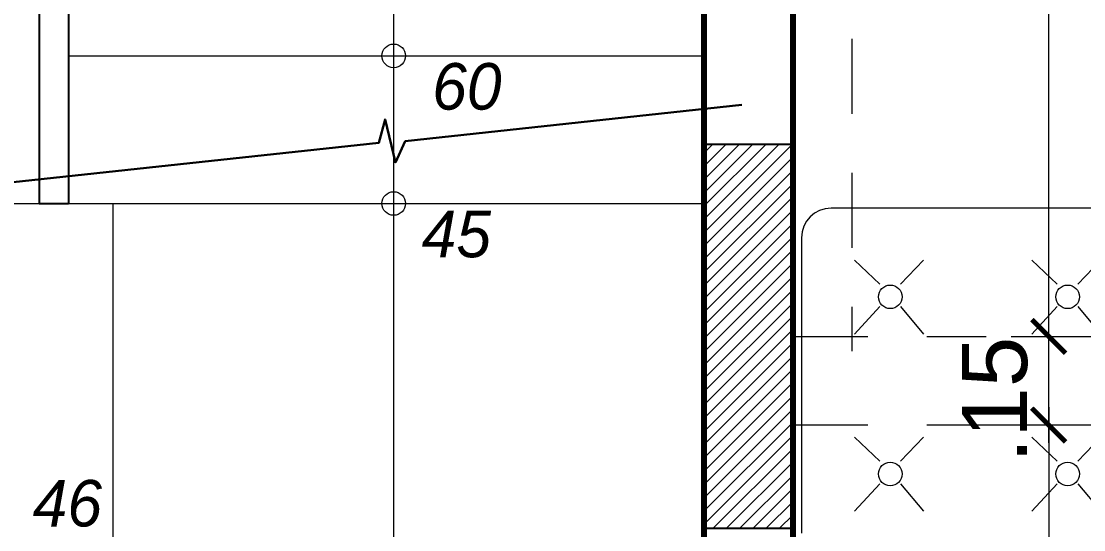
# Model space of a CAD drawing. Header units: millimetres. Extents: x 3790 to 7711, y 1449 to 3132.
# Drawn here: x 3930.178 to 3931.975, y 1481.557 to 1482.418 of the extents above; entities that cross this region are included whole.
import ezdxf

# ---------------------------------------------------------------- set-up
doc = ezdxf.new("R2010")
doc.units = ezdxf.units.MM
doc.header["$PDMODE"] = 3
doc.linetypes.add('DASHDOTX2', pattern=[50.8, 25.4, -12.7, 0, -12.7])
doc.linetypes.add('HIDDEN', pattern=[9.525, 6.35, -3.175])
for name, color, linetype, lineweight in [('cotas', 7, 'Continuous', 5), ('EJES', 20, 'DASHDOTX2', 9), ('MOBILIARIOS', 151, 'Continuous', 5), ('pluma 0.0', 33, 'Continuous', 0), ('pluma 0.5', 41, 'Continuous', 5), ('pluma 1', 1, 'Continuous', 9), ('pluma 2', 2, 'Continuous', 20), ('pluma 2.5', 30, 'Continuous', 25), ('pluma 3', 251, 'Continuous', 30), ('pluma 8', 98, 'Continuous', 80), ('proyecciones', 32, 'HIDDEN', 9), ('TEXTO', 7, 'Continuous', 9), ('TEXTURAS', 35, 'Continuous', 5)]:
    doc.layers.add(name, color=color, linetype=linetype, lineweight=lineweight)
doc.styles.get("Standard").update_dxf_attribs({"font": 'arial.ttf'})
doc.styles.add('TIMES', font='arial.ttf', dxfattribs={"height": 0.11})
doc.dimstyles.new('julio', dxfattribs={"dimtxt": 0.11, "dimasz": 0.057, "dimexe": 0.03, "dimexo": 0.097, "dimgap": 0.0295, "dimtad": 1, "dimzin": 4, "dimdsep": 46, "dimtxsty": 'TIMES', "dimblk": 'ARCHTICK', "dimcen": 0, "dimdle": 0.03, "dimclrd": 256, "dimclre": 256, "dimclrt": 256, "dimadec": 0, "dimazin": 0, "dimtfac": 1, "dimtix": 1, "dimtmove": 2, "dimatfit": 2, "dimldrblk": 'ARCHTICK', "dimfxl": 1, "dimtolj": 1, "dimtzin": 0, "dimlwd": 5, "dimlwe": 5, "dimarcsym": 0})

# ---------------------------------------------------------------- blocks, each defined once
blk = doc.blocks.new('mueble2')
at = {"layer": 'MOBILIARIOS', "linetype": 'Continuous'}
for p, q in [((3892.8619, 1545.8007), (3892.6985, 1545.8007)), ((3893.1985, 1545.8007), (3892.8213, 1545.8007)), ((3892.6485, 1545.7507), (3892.6485, 1545.2507)), ((3892.781, 1545.6722), (3892.7381, 1545.713)), ((3892.8157, 1545.6722), (3892.8545, 1545.713)), ((3893.081, 1545.6722), (3893.0381, 1545.713)), ((3893.1157, 1545.6722), (3893.1545, 1545.713)), ((3892.781, 1545.6342), (3892.7381, 1545.5875)), ((3892.8157, 1545.6342), (3892.8545, 1545.5875)), ((3893.081, 1545.6342), (3893.0381, 1545.5875)), ((3893.1157, 1545.6342), (3893.1545, 1545.5875)), ((3892.781, 1545.3722), (3892.7381, 1545.413)), ((3892.8157, 1545.3722), (3892.8545, 1545.413)), ((3893.081, 1545.3722), (3893.0381, 1545.413)), ((3893.1157, 1545.3722), (3893.1545, 1545.413)), ((3892.781, 1545.3342), (3892.7381, 1545.2875)), ((3892.8157, 1545.3342), (3892.8545, 1545.2875)), ((3893.081, 1545.3342), (3893.0381, 1545.2875)), ((3893.1157, 1545.3342), (3893.1545, 1545.2875))]:
    blk.add_line(p, q, dxfattribs=at)
for centre in [(3892.7985, 1545.6507), (3893.0985, 1545.6507), (3892.7985, 1545.3507), (3893.0985, 1545.3507)]:
    blk.add_circle(centre, 0.02, dxfattribs=at)
blk.add_arc((3892.6985, 1545.7507), 0.05, 90, 180, dxfattribs=at)
blk = doc.blocks.new('_ArchTick')
at = {"color": 0, "linetype": 'ByBlock', "lineweight": 40, "const_width": 0.15}
blk.add_lwpolyline([(-0.5, -0.5), (0.5, 0.5)], dxfattribs=at)
blk = doc.blocks.new('*D514')
at = {"layer": 'cotas', "lineweight": 5, "transparency": 16777216}
for p, q in [((3937.083, 1481.8372), (3937.083, 1480.3292)), ((3922.533, 1480.8622), (3922.533, 1480.3292)), ((3922.503, 1480.3592), (3937.113, 1480.3592))]:
    blk.add_line(p, q, dxfattribs=at)
at = {"layer": 'Defpoints', "color": 0, "transparency": 16777216}
for p in [(3937.083, 1481.9342), (3922.533, 1480.9592), (3937.083, 1480.3592)]:
    blk.add_point(p, dxfattribs=at)
at = {"layer": 'cotas', "lineweight": 5, "transparency": 16777216, "xscale": 0.057, "yscale": 0.057, "zscale": 0.057, "rotation": 180}
blk.add_blockref('_ArchTick', (3922.533, 1480.3592), dxfattribs=at)
at = {"layer": 'cotas', "lineweight": 5, "transparency": 16777216, "xscale": 0.057, "yscale": 0.057, "zscale": 0.057}
blk.add_blockref('_ArchTick', (3937.083, 1480.3592), dxfattribs=at)
at = {"layer": 'cotas', "transparency": 16777216, "insert": (3929.808, 1480.4449), "char_height": 0.11, "attachment_point": 5, "style": 'TIMES'}
blk.add_mtext('\\A1;14.55', dxfattribs=at)
blk = doc.blocks.new('*D572')
at = {"layer": 'cotas', "lineweight": 5, "transparency": 16777216}
for p, q in [((3931.916, 1481.7042), (3931.916, 1481.9142)), ((3931.8524, 1481.8842), (3931.946, 1481.8842)), ((3931.8524, 1481.7342), (3931.946, 1481.7342))]:
    blk.add_line(p, q, dxfattribs=at)
at = {"layer": 'Defpoints', "color": 0, "transparency": 16777216}
for p in [(3931.7554, 1481.8842), (3931.916, 1481.8842), (3931.7554, 1481.7342)]:
    blk.add_point(p, dxfattribs=at)
at = {"layer": 'cotas', "lineweight": 5, "transparency": 16777216, "xscale": 0.057, "yscale": 0.057, "zscale": 0.057}
for p, rotation in [((3931.916, 1481.8842), 90), ((3931.916, 1481.7342), 270)]:
    blk.add_blockref('_ArchTick', p, dxfattribs=dict(at, rotation=rotation))
at = {"layer": 'cotas', "transparency": 16777216, "insert": (3931.8252, 1481.7769), "char_height": 0.11, "attachment_point": 5, "rotation": 90, "style": 'TIMES'}
blk.add_mtext('\\A1;.15', dxfattribs=at)
blk = doc.blocks.new('*D573')
at = {"layer": 'cotas', "lineweight": 5, "transparency": 16777216}
for p, q in [((3931.916, 1481.8542), (3931.916, 1484.4892)), ((3931.68, 1484.4592), (3931.946, 1484.4592)), ((3931.8524, 1481.8842), (3931.946, 1481.8842))]:
    blk.add_line(p, q, dxfattribs=at)
at = {"layer": 'Defpoints', "color": 0, "transparency": 16777216}
for p in [(3931.583, 1484.4592), (3931.916, 1484.4592), (3931.7554, 1481.8842)]:
    blk.add_point(p, dxfattribs=at)
at = {"layer": 'cotas', "lineweight": 5, "transparency": 16777216, "xscale": 0.057, "yscale": 0.057, "zscale": 0.057}
for p, rotation in [((3931.916, 1484.4592), 90), ((3931.916, 1481.8842), 270)]:
    blk.add_blockref('_ArchTick', p, dxfattribs=dict(at, rotation=rotation))
at = {"layer": 'cotas', "transparency": 16777216, "insert": (3931.8303, 1483.1717), "char_height": 0.11, "attachment_point": 5, "rotation": 90, "style": 'TIMES'}
blk.add_mtext('\\A1;2.58', dxfattribs=at)
blk = doc.blocks.new('*D574')
at = {"layer": 'cotas', "lineweight": 5, "transparency": 16777216}
for p, q in [((3931.916, 1481.7642), (3931.916, 1480.9292)), ((3931.7534, 1481.7342), (3931.946, 1481.7342)), ((3931.58, 1480.9592), (3931.946, 1480.9592))]:
    blk.add_line(p, q, dxfattribs=at)
at = {"layer": 'Defpoints', "color": 0, "transparency": 16777216}
for p in [(3931.6564, 1481.7342), (3931.483, 1480.9592), (3931.916, 1480.9592)]:
    blk.add_point(p, dxfattribs=at)
at = {"layer": 'cotas', "lineweight": 5, "transparency": 16777216, "xscale": 0.057, "yscale": 0.057, "zscale": 0.057}
for p, rotation in [((3931.916, 1481.7342), 90), ((3931.916, 1480.9592), 270)]:
    blk.add_blockref('_ArchTick', p, dxfattribs=dict(at, rotation=rotation))
at = {"layer": 'cotas', "transparency": 16777216, "insert": (3931.8252, 1481.1584), "char_height": 0.11, "attachment_point": 5, "rotation": 90, "style": 'TIMES'}
blk.add_mtext('\\A1;.78', dxfattribs=at)

msp = doc.modelspace()

# ---------------------------------------------------------------- hatches: boundary and pattern name
at = {"layer": 'TEXTURAS'}
h = msp.add_hatch(dxfattribs=at)
h.set_pattern_fill('LINE', color=256, scale=0.005, angle=45)
h.set_pattern_definition([(45, (68.669496, -57.590765), (-0.01122532015, 0.01122532015), [])])
h.paths.add_polyline_path([(3931.483, 1482.2092), (3931.333, 1482.2092), (3931.333, 1481.5592), (3931.483, 1481.5592)])

# ---------------------------------------------------------------- linework, layer by layer
at = {"layer": 'EJES', "ltscale": 0.005}
for p, q in [((3931.483, 1481.8842), (3932.083, 1481.8842)), ((3931.483, 1481.7342), (3932.483, 1481.7342))]:
    msp.add_line(p, q, dxfattribs=at)
at = {"layer": 'pluma 0.0'}
msp.add_line((3930.333, 1482.1092), (3930.333, 1481.0592), dxfattribs=at)
at = {"layer": 'pluma 0.5'}
msp.add_line((3930.808, 1481.4842), (3930.808, 1483.4957), dxfattribs=at)
at = {"layer": 'pluma 1'}
for points in [[(3930.258, 1482.3592), (3931.333, 1482.3592)], [(3930.258, 1482.1092), (3931.333, 1482.1092)]]:
    msp.add_lwpolyline(points, dxfattribs=at)
for centre in [(3930.808, 1482.3592), (3930.808, 1482.1092)]:
    msp.add_circle(centre, 0.02, dxfattribs=at)
at = {"layer": 'pluma 2'}
msp.add_line((3930.158, 1482.1092), (3930.208, 1482.1092), dxfattribs=at)
at = {"layer": 'pluma 2.5'}
for p, q in [((3930.208, 1483.3592), (3930.208, 1482.1092)), ((3930.258, 1483.3592), (3930.258, 1482.1092)), ((3930.208, 1482.1092), (3930.258, 1482.1092))]:
    msp.add_line(p, q, dxfattribs=at)
msp.add_lwpolyline([(3931.333, 1481.5592), (3931.483, 1481.5592), (3931.483, 1482.2092), (3931.333, 1482.2092), (3931.333, 1481.5592)], dxfattribs=at)
at = {"layer": 'pluma 3'}
msp.add_lwpolyline([(3930.1437, 1482.1431), (3930.7831, 1482.2122), (3930.7933, 1482.2517), (3930.8108, 1482.1788), (3930.8276, 1482.2149), (3931.3971, 1482.2764)], dxfattribs=at)
at = {"layer": 'pluma 8'}
for p, q in [((3931.333, 1480.9592), (3931.333, 1484.6092)), ((3931.483, 1484.3092), (3931.483, 1480.9592))]:
    msp.add_line(p, q, dxfattribs=at)
at = {"layer": 'proyecciones', "linetype": 'HIDDEN', "ltscale": 0.02}
for p, q in [((3931.333, 1487.6092), (3931.333, 1481.9092)), ((3931.583, 1487.6092), (3931.583, 1481.8592))]:
    msp.add_line(p, q, dxfattribs=at)

# ---------------------------------------------------------------- block references
at = {"layer": 'TEXTURAS'}
msp.add_blockref('mueble2', (38.8495, -63.6995), dxfattribs=at)

# ---------------------------------------------------------------- texts
at = {"layer": 'TEXTO', "char_height": 0.078848, "width": 0.080432, "attachment_point": 3}
for s, insert in [('{\\fStylus BT|b0|i1|c0|p34;\\C0;60}', (3930.9904, 1482.347)), ('{\\fStylus BT|b0|i1|c0|p34;\\C0;45}', (3930.9726, 1482.097)), ('{\\fStylus BT|b0|i1|c0|p34;\\C0;46}', (3930.3146, 1481.6411))]:
    msp.add_mtext(s, dxfattribs=dict(at, insert=insert))

# ---------------------------------------------------------------- dimensions: what is measured, and where the dimension line sits
at = {"layer": 'cotas'}
dim = msp.add_linear_dim(base=(3931.9159911906, 1484.4592296829), p1=(3931.7554241654, 1481.8842296829), p2=(3931.5829521921, 1484.4592296829), angle=90, dimstyle='julio', dxfattribs=at)
dim.commit()
dim.dimension.update_dxf_attribs({"geometry": '*D573', "text_midpoint": (3931.830328162, 1483.1717296829)})
dim = msp.add_linear_dim(base=(3937.083, 1480.3592), p1=(3922.533, 1480.9592), p2=(3937.083, 1481.9342), dimstyle='julio', dxfattribs=at)
dim.commit()
dim.dimension.update_dxf_attribs({"geometry": '*D514', "text_midpoint": (3929.808, 1480.4449)})
for base, p1, p2, picture, middle in [((3931.916, 1481.8842), (3931.7554, 1481.7342), (3931.7554, 1481.8842), '*D572', (3931.8252, 1481.7769)), ((3931.9159911906, 1480.9592296829), (3931.6564414549, 1481.7342296829), (3931.4829521921, 1480.9592296829), '*D574', (3931.8252224321, 1481.1583823262))]:
    dim = msp.add_linear_dim(base=base, p1=p1, p2=p2, angle=90, dimstyle='julio', dxfattribs=at)
    dim.commit()
    dim.dimension.update_dxf_attribs({"geometry": picture, "text_midpoint": middle, "dimtype": 160})

doc.saveas('drawing.dxf')
